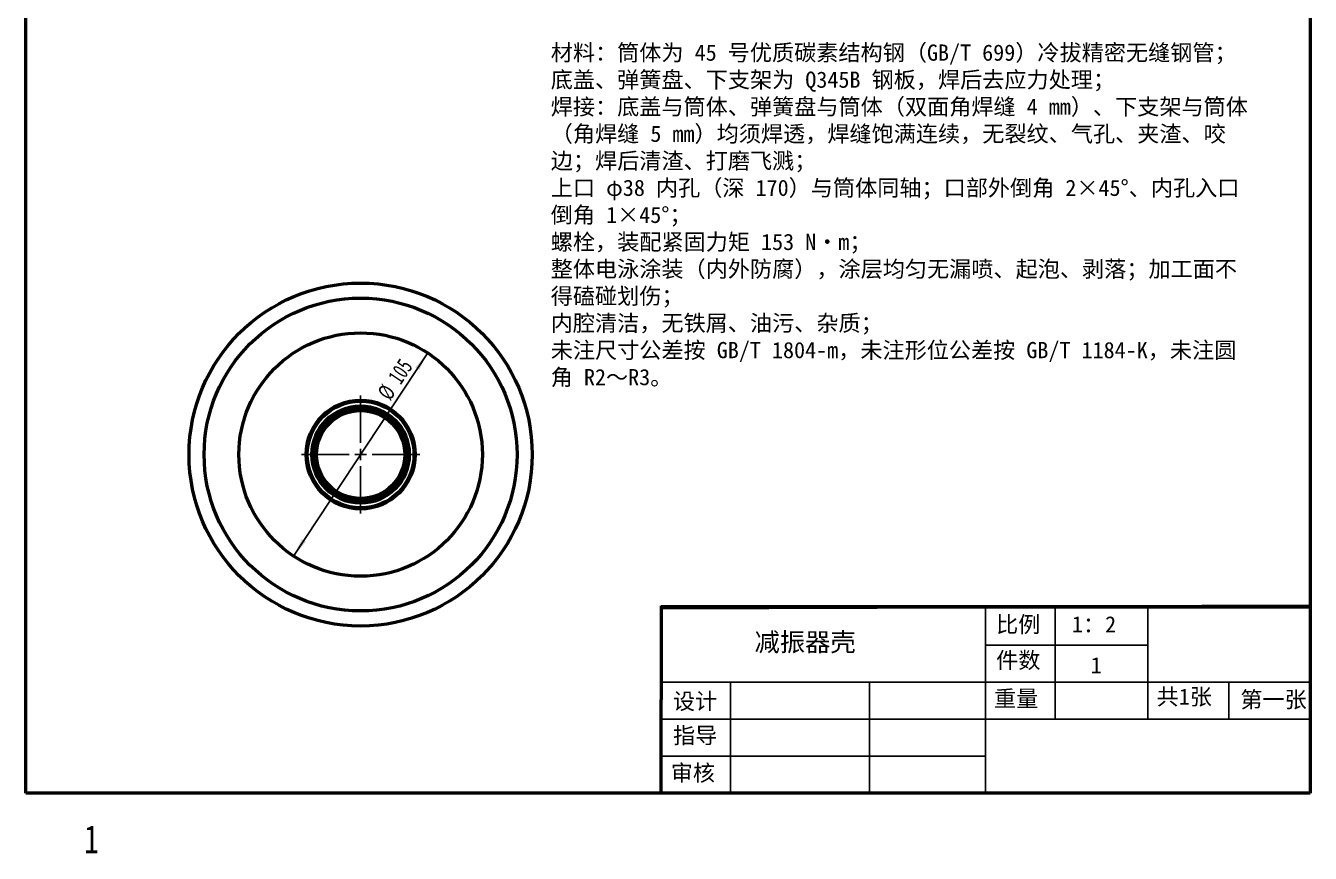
# Model space of a CAD drawing. Header units: millimetres. Extents: x 10 to 287, y -3 to 410.
# Drawn here: x 10 to 287, y -3 to 175.6 of the extents above; entities that cross this region are included whole.
import ezdxf

# ---------------------------------------------------------------- set-up
doc = ezdxf.new("R2010")
doc.units = ezdxf.units.MM
doc.layers.add('10', color=7, linetype='Continuous')
doc.layers.add('粗实线层', color=7, linetype='Continuous', lineweight=25)
doc.styles.add('SLDTEXTSTYLE2', font='TXT', dxfattribs={"width": 0.75})
doc.styles.add('SLDTEXTSTYLE3', font='TXT', dxfattribs={"width": 0.7})
doc.dimstyles.new('SLDDIMSTYLE6', dxfattribs={"dimtxt": 3.5, "dimasz": 4.08, "dimexe": 0, "dimexo": 0.0625, "dimgap": 0.875, "dimtad": 1, "dimlfac": 2, "dimrnd": 1e-09, "dimzin": 12, "dimdsep": 46, "dimtxsty": 'SLDTEXTSTYLE3', "dimsah": 1, "dimcen": 0, "dimadec": 0, "dimazin": 3, "dimtfac": 1, "dimtmove": 0, "dimatfit": 3, "dimfxl": 1, "dimfrac": 2, "dimtolj": 1, "dimtzin": 12, "dimarcsym": 0})

# ---------------------------------------------------------------- blocks, each defined once
blk = doc.blocks.new('_D_19')
at = {"layer": '10', "transparency": 16777216}
blk.add_line((96.69, 104.96), (67.77, 61.15), dxfattribs=at)
for points in [[(96.69, 104.96), (94.02, 101.84), (94.87, 101.28)], [(67.77, 61.15), (70.44, 64.27), (69.6, 64.83)]]:
    blk.add_solid(points, dxfattribs=at)
at = {"layer": '10', "transparency": 16777216, "char_height": 3.5, "attachment_point": 1, "rotation": 56.5729, "style": 'SLDTEXTSTYLE3'}
for s, insert in [('105', (87.94, 99.86)), ('%%c', (85.66, 96.43))]:
    blk.add_mtext(s, dxfattribs=dict(at, insert=insert))
blk = doc.blocks.new('SW_CENTERMARKSYMBOL_2')
at = {"layer": '10', "color": 0}
for p, q in [((0, 2.5), (0, 12.75)), ((-2.5, 0), (-12.75, 0)), ((0, 0), (-1.25, 0)), ((0, 0), (0, 1.25)), ((0, 0), (0, -1.25)), ((0, 0), (1.25, 0)), ((2.5, 0), (12.75, 0)), ((0, -2.5), (0, -12.75))]:
    blk.add_line(p, q, dxfattribs=at)

msp = doc.modelspace()

# ---------------------------------------------------------------- linework, layer by layer
at = {"color": 7, "linetype": 'Continuous', "lineweight": 50}
for p, q in [((10, 10), (10, 410)), ((287, 410), (287, 10)), ((287, 10), (10, 10))]:
    msp.add_line(p, q, dxfattribs=at)
at = {"lineweight": 50}
for p, q in [((147.032935, 50.409167), (146.992236, 9.958754)), ((146.992236, 49.958754), (286.908957, 50.409167))]:
    msp.add_line(p, q, dxfattribs=at)
at = {"color": 7, "linetype": 'Continuous', "lineweight": 50}
for radius in [36.99773, 33.748123, 26.25, 11.75, 11.5, 10.5, 10, 9.5]:
    msp.add_circle((82.233509, 83.056743), radius, dxfattribs=at)
at = {"layer": '10'}
for p, q in [((286.992236, 49.958754), (146.992236, 49.958754)), ((216.992236, 49.958754), (216.992236, 9.958754)), ((216.992236, 9.958754), (216.992236, 49.958754)), ((231.992236, 49.958754), (231.992236, 25.958754)), ((251.992236, 25.958754), (251.992236, 49.958754)), ((216.992236, 41.958754), (251.992236, 41.958754)), ((286.992236, 33.958754), (146.992236, 33.958754)), ((161.992236, 33.958754), (161.992236, 9.958754)), ((191.992236, 9.958754), (191.992236, 33.958754)), ((269.492236, 33.958754), (269.492236, 25.958754)), ((286.992236, 25.958754), (286.992236, 33.958754)), ((146.992236, 25.958754), (286.992236, 25.958754)), ((146.992236, 17.958754), (216.992236, 17.958754)), ((146.992236, 9.958754), (286.992236, 9.958754))]:
    msp.add_line(p, q, dxfattribs=at)
at = {"layer": '粗实线层', "color": 0}
for p, q in [((147.032935, 50.409167), (162.243797, 50.409167)), ((162.243797, 50.409167), (192.322691, 50.409167)), ((192.322691, 50.409167), (231.716835, 50.409167)), ((231.716835, 50.409167), (251.828023, 50.409167)), ((251.828023, 50.409167), (287.039923, 50.409167))]:
    msp.add_line(p, q, dxfattribs=at)

# ---------------------------------------------------------------- block references
at = {"layer": '10'}
msp.add_blockref('SW_CENTERMARKSYMBOL_2', (82.233509, 83.056743), dxfattribs=at)

# ---------------------------------------------------------------- texts
at = {"insert": (123.234225, 171.518417), "char_height": 3.5, "attachment_point": 1}
msp.add_mtext_dynamic_manual_height_columns('{\\fSimSun|b0|i0|c134|p2;材料：筒体为 }45 {\\fSimSun|b0|i0|c134|p2;号优质碳素结构钢（}GB/T 699{\\fSimSun|b0|i0|c134|p2;）冷拔精密无缝钢管；底盖、弹簧盘、下支架为 }Q345B {\\fSimSun|b0|i0|c134|p2;钢板，焊后去应力处理；\\P焊接：底盖与筒体、弹簧盘与筒体（双面角焊缝 }4 mm{\\fSimSun|b0|i0|c134|p2;）、下支架与筒体（角焊缝 }5 mm{\\fSimSun|b0|i0|c134|p2;）均须焊透，焊缝饱满连续，无裂纹、气孔、夹渣、咬边；焊后清渣、打磨飞溅；\\P上口 \\fSimSun|b0|i0|c0|p2;φ}38 {\\fSimSun|b0|i0|c134|p2;内孔（深 }170{\\fSimSun|b0|i0|c134|p2;）与筒体同轴；口部外倒角 }2{\\fSimSun|b0|i0|c0|p2;×}45°{\\fSimSun|b0|i0|c134|p2;、内孔入口倒角 }1{\\fSimSun|b0|i0|c0|p2;×}45°{\\fSimSun|b0|i0|c134|p2;；\\P螺栓，装配紧固力矩 }153 N{\\fSimSun|b0|i0|c0|p2;·}m{\\fSimSun|b0|i0|c134|p2;；\\P整体电泳涂装（内外防腐），涂层均匀无漏喷、起泡、剥落；加工面不得磕碰划伤；\\P内腔清洁，无铁屑、油污、杂质；\\P未注尺寸公差按 }GB/T 1804-m{\\fSimSun|b0|i0|c134|p2;，未注形位公差按 }GB/T 1184-K{\\fSimSun|b0|i0|c134|p2;，未注圆角 }R2{\\fSimSun|b0|i0|c134|p2;～}R3{\\fSimSun|b0|i0|c134|p2;。}', width=151.89135242, gutter_width=17.5, heights=[118.09248], dxfattribs=at)
at = {"lineweight": 25, "attachment_point": 1}
for s, width, insert, char_height in [('{\\fSimSun|b0|i0|c134|p2;比例}', 10.44517119, (219.281275, 48.166716), 3.5), ('1{\\fSimSun|b0|i0|c134|p2;：}2', 17.35041665, (235.624894, 48.166716), 3.5), ('{\\fSimSun|b0|i0|c134|p2;减振器壳}', 53.08602008, (167.178335, 44.605353), 4), ('{\\fSimSun|b0|i0|c134|p2;件数}', 66.11346032, (219.281281, 40.42996), 3.5), ('1', 12.04266595, (239.680075, 39.324709), 3.5), ('{\\fSimSun|b0|i0|c134|p2;设计}', 13.05880617, (149.572805, 31.587951), 3.5), ('{\\fSimSun|b0|i0|c134|p2;重量}', 11.19655686, (218.827039, 32.163312), 3.5), ('{\\fSimSun|b0|i0|c134|p2;共}1{\\fSimSun|b0|i0|c134|p2;张}', 12.96990458, (253.899057, 32.559445), 3.5), ('{\\fSimSun|b0|i0|c134|p2;第一张}', 15.04169497, (271.950541, 31.949565), 3.5), ('{\\fSimSun|b0|i0|c134|p2;指导}', 10.66598182, (149.605876, 24.219613), 3.5), ('{\\fSimSun|b0|i0|c134|p2;审核}', 12.28842636, (149.114339, 16.11444), 3.5)]:
    msp.add_mtext_dynamic_manual_height_columns(s, width=width, gutter_width=17.5, heights=[0], dxfattribs=dict(at, insert=insert, char_height=char_height))
at = {"color": 7, "linetype": 'Continuous', "lineweight": 0, "insert": (24.188617, 3.11369), "char_height": 6.096, "attachment_point": 2, "style": 'SLDTEXTSTYLE2'}
msp.add_mtext('1', dxfattribs=at)

# ---------------------------------------------------------------- dimensions: what is measured, and where the dimension line sits
at = {"layer": '10'}
dim = msp.add_diameter_dim_2p(p1=(96.693973, 104.964675), p2=(67.773044, 61.148812), dimstyle='SLDDIMSTYLE6', dxfattribs=at)
dim.commit()
dim.dimension.update_dxf_attribs({"geometry": '_D_19', "text_midpoint": (91.89672, 97.696722), "dimtype": 163})

doc.saveas('drawing.dxf')
